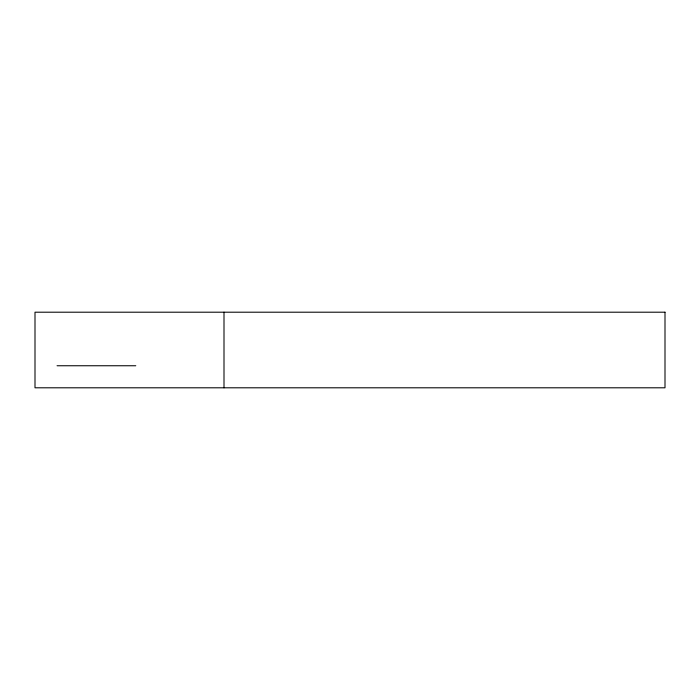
<?xml version="1.0" encoding="UTF-8"?>
<svg xmlns="http://www.w3.org/2000/svg" width="700" height="700" viewBox="0 0 700 700"><rect width="100%" height="100%" fill="white"/><g stroke="black" fill="none" stroke-linecap="round" stroke-linejoin="round"><path stroke-width="1.05" d="M57.05 365.75L135.774 365.75M224 312.2L224 387.8M665 312.2L35 312.2L35 387.8L665 387.8L665 312.2"/></g></svg>
